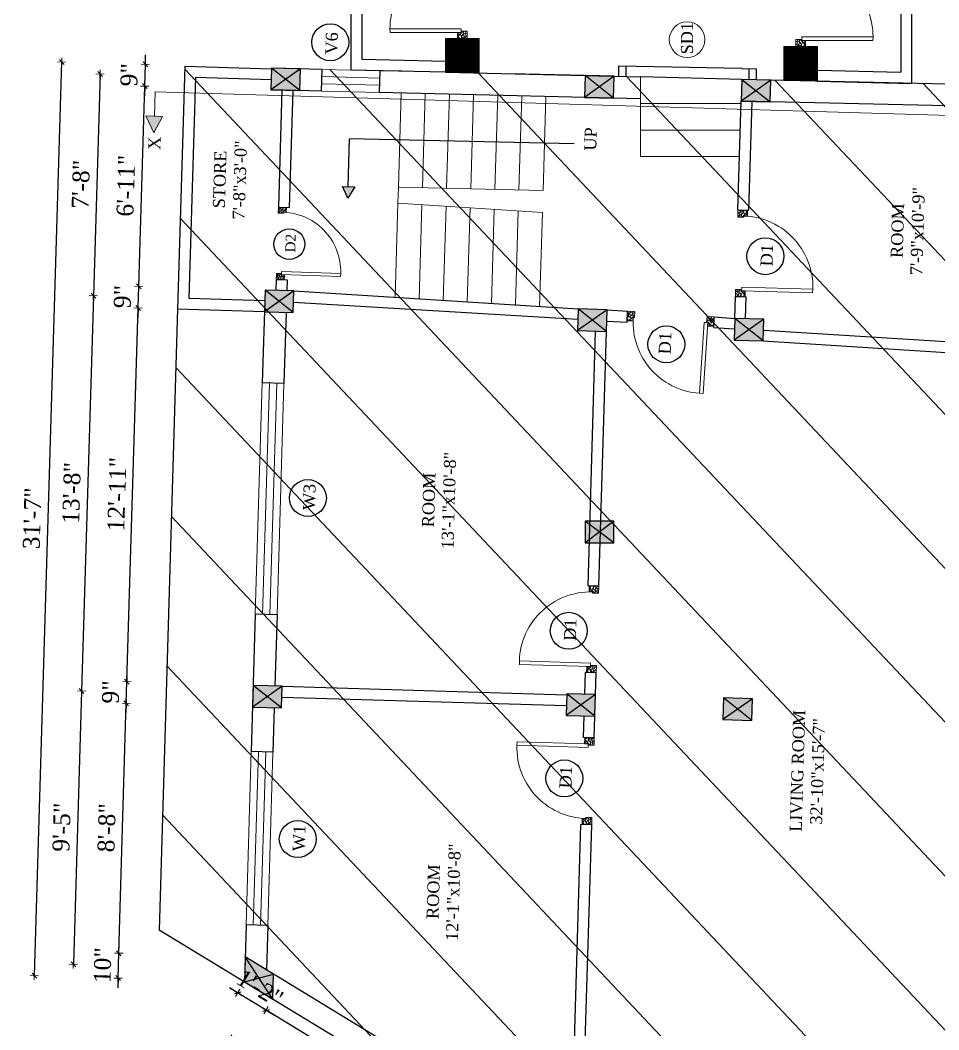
# Model space of a CAD drawing. Header units: inches. Extents: x 4069 to 291496, y -47643 to 12535.
# Drawn here: x 144230 to 144610.8, y -18873.6 to -18455 of the extents above; entities that cross this region are included whole.
import ezdxf

# ---------------------------------------------------------------- set-up
doc = ezdxf.new("R2010")
doc.units = ezdxf.units.IN
doc.header["$LTSCALE"] = 5
doc.header["$MEASUREMENT"] = 0
for name, color, linetype, lineweight in [('A-WALL', 7, 'Continuous', 9), ('Dimension', 7, 'Continuous', 18), ('DOOR', 62, 'Continuous', 0), ('Dw', 2, 'Continuous', 18), ('tefriş', 30, 'Continuous', 9)]:
    doc.layers.add(name, color=color, linetype=linetype, lineweight=lineweight)
doc.layers.add('dim line', color=7, linetype='Continuous', lineweight=15, true_color=0xfab2b2)
doc.layers.add('TEXT', color=6, linetype='Continuous')
doc.layers.add('WALL', color=7, linetype='Continuous')
doc.styles.add('ordinary', font='times.ttf')
doc.dimstyles.new('Copy of 96', dxfattribs={"dimtxt": 7, "dimasz": 4, "dimexe": 0.5, "dimexo": 0.5, "dimgap": 3, "dimtad": 1, "dimdec": 1, "dimzin": 11, "dimdsep": 46, "dimlunit": 4, "dimtxsty": 'ordinary', "dimblk": 'OBLIQUE', "dimcen": 0.09, "dimse1": 1, "dimse2": 1, "dimclrt": 6, "dimazin": 0, "dimtfac": 1, "dimtdec": 1, "dimtix": 1, "dimtmove": 2, "dimatfit": 3, "dimldrblk": 'leader', "dimfxl": 0.5, "dimfxlon": 1, "dimtolj": 1, "dimtzin": 0, "dimarcsym": 0})

# ---------------------------------------------------------------- blocks, each defined once
blk = doc.blocks.new('C1a')
at = {"color": 1, "ltscale": 5}
for p, q in [((18657.75, 4625.76), (18648.75, 4625.76)), ((18648.75, 4625.76), (18648.82, 4613.76)), ((18657.82, 4613.76), (18657.75, 4625.76)), ((18648.82, 4613.76), (18657.82, 4613.76))]:
    blk.add_line(p, q, dxfattribs=at)
blk = doc.blocks.new('c2a')
at = {"color": 1, "ltscale": 5}
for p, q in [((18091.63, 4625.76), (18084.82, 4613.76)), ((18101.98, 4625.76), (18091.63, 4625.76)), ((18095.17, 4613.76), (18101.98, 4625.76)), ((18084.82, 4613.76), (18095.17, 4613.76))]:
    blk.add_line(p, q, dxfattribs=at)
blk = doc.blocks.new('A$C27B36B59')
at = {"layer": 'DOOR'}
for p, q in [((0, 4), (0, 0)), ((2.5, 4), (0, 4)), ((0, 0), (3, 0)), ((2.5, 2.5), (2.5, 4)), ((3, 2.5), (2.5, 2.5)), ((3, 0), (3, 2.5))]:
    blk.add_line(p, q, dxfattribs=at)
for centre, radius, start, end in [((-1.4, -0.54), 4.75, 22.1411, 72.838), ((1.34, 2.09), 1.64, 45.138, 144.8948), ((2.21, 0.3), 2.49, 83.3149, 152.658), ((0.13, 0.37), 2.05, 349.4875, 93.6805), ((1.96, -0.47), 2.01, 58.7447, 166.495), ((-0.06, 0.32), 1.13, 343.542, 86.947), ((2.08, -0.4), 1.17, 38.2816, 160.1519)]:
    blk.add_arc(centre, radius, start, end, dxfattribs=at)
blk = doc.blocks.new('D2')
at = {"layer": 'DOOR'}
for p, q in [((74473.95, 24047.59), (74473.95, 24018.09)), ((74473.95, 24047.59), (74475.45, 24047.59)), ((74475.45, 24047.59), (74475.45, 24018.13))]:
    blk.add_line(p, q, dxfattribs=at)
blk.add_arc((74473.95, 24047.59), 29.5, 180, 272.9146, dxfattribs=at)
at = {"layer": 'DOOR', "xscale": -1, "rotation": 180}
blk.add_blockref('A$C27B36B59', (74441.95, 24050.09), dxfattribs=at)
at = {"layer": 'DOOR', "rotation": 180}
blk.add_blockref('A$C27B36B59', (74477.95, 24050.09), dxfattribs=at)
blk = doc.blocks.new('x-x')
at = {"ltscale": 5}
for points in [[(11364.03, -701.52), (11364.03, -694.51), (11357.15, -698.09)], [(11364.03, -1135.52), (11364.03, -1128.51), (11357.15, -1132.09)]]:
    blk.add_hatch(color=256, dxfattribs=at).paths.add_polyline_path(points)
for p, q in [((11364.03, -694.51), (11357.15, -698.09)), ((11364.03, -701.52), (11364.03, -694.51)), ((11357.15, -698.09), (11364.03, -701.52)), ((11374.13, -698.09), (11364.03, -698.09)), ((11374.13, -698.09), (11374.13, -1132.09)), ((11364.03, -1128.51), (11357.15, -1132.09)), ((11364.03, -1135.52), (11364.03, -1128.51)), ((11357.15, -1132.09), (11364.03, -1135.52)), ((11374.13, -1132.09), (11364.03, -1132.09))]:
    blk.add_line(p, q, dxfattribs=at)
at = {"layer": 'A-WALL', "color": 1, "ltscale": 5}
blk.add_line((11374.13, -1120.09), (11374.13, -1132.09), dxfattribs=at)
at = {"layer": 'TEXT', "style": 'ordinary'}
for p in [(11350.08, -700.97), (11350.08, -1134.1)]:
    blk.add_text('X', height=5, dxfattribs=at).set_placement(p)
blk = doc.blocks.new('oblique')
at = {"color": 0, "lineweight": -2}
blk.add_line((0.25, 0.25), (-0.25, -0.25), dxfattribs=at)
at = {"layer": 'dim line', "lineweight": 9}
for p, q in [((-0.4375, 0), (0.4375, 0)), ((0, 0.4375), (0, -0.4375))]:
    blk.add_line(p, q, dxfattribs=at)
blk = doc.blocks.new('*D4476')
at = {"layer": 'A-WALL', "color": 0, "lineweight": -2, "ltscale": 50, "transparency": 16777216}
blk.add_line((144511.74, -18974.81), (144331.92, -18865.48), dxfattribs=at)
at = {"layer": 'Defpoints', "color": 0, "ltscale": 50, "transparency": 16777216}
for p in [(144334.7, -18860.92), (144331.92, -18865.48), (144514.52, -18970.24)]:
    blk.add_point(p, dxfattribs=at)
at = {"layer": 'A-WALL', "color": 0, "lineweight": -2, "ltscale": 50, "transparency": 16777216, "xscale": 4, "yscale": 4, "zscale": 4}
for p, rotation in [((144331.92, -18865.48), 148.7014709249116), ((144511.74, -18974.81), 328.7014709249116)]:
    blk.add_blockref('oblique', p, dxfattribs=dict(at, rotation=rotation))
at = {"layer": 'A-WALL', "color": 6, "ltscale": 50, "transparency": 16777216, "insert": (144425.25, -18914.53), "char_height": 7, "attachment_point": 5, "rotation": 328.7015, "style": 'ordinary'}
blk.add_mtext('\\A1;17\'-6"', dxfattribs=at)
blk = doc.blocks.new('_OBLIQUE')
at = {"color": 0, "linetype": 'ByBlock'}
blk.add_line((-0.5, -0.5), (0.5, 0.5), dxfattribs=at)
blk = doc.blocks.new('leader')
at = {"layer": 'Dimension'}
for p, q in [((0, -4.33), (0, 4.33)), ((-4.42, 0), (4.42, 0))]:
    blk.add_line(p, q, dxfattribs=at)
blk = doc.blocks.new('*D4477')
at = {"layer": 'A-WALL', "color": 0, "lineweight": -2, "ltscale": 50, "transparency": 16777216}
for p, q in [((144320.13, -18858.31), (144316.72, -18856.24)), ((144331.92, -18865.48), (144320.13, -18858.31)), ((144331.92, -18865.48), (144335.34, -18867.56))]:
    blk.add_line(p, q, dxfattribs=at)
at = {"layer": 'Defpoints', "color": 0, "ltscale": 50, "transparency": 16777216}
for p in [(144322.91, -18853.75), (144320.13, -18858.31), (144334.7, -18860.92)]:
    blk.add_point(p, dxfattribs=at)
at = {"layer": 'A-WALL', "color": 0, "lineweight": -2, "ltscale": 50, "transparency": 16777216, "xscale": 4, "yscale": 4, "zscale": 4}
for p, rotation in [((144320.13, -18858.31), 328.7014709249116), ((144331.92, -18865.48), 148.7014709249116)]:
    blk.add_blockref('oblique', p, dxfattribs=dict(at, rotation=rotation))
at = {"layer": 'A-WALL', "color": 6, "ltscale": 50, "transparency": 16777216, "insert": (144329.41, -18856.34), "char_height": 7, "attachment_point": 5, "rotation": 328.7015, "style": 'ordinary'}
blk.add_mtext('\\A1;1\'-2"', dxfattribs=at)
blk = doc.blocks.new('*D4478')
at = {"layer": 'A-WALL', "color": 0, "lineweight": -2, "ltscale": 50, "transparency": 16777216}
blk.add_line((144316.78, -18877.12), (144508.39, -18993.61), dxfattribs=at)
at = {"layer": 'Defpoints', "color": 0, "ltscale": 50, "transparency": 16777216}
for p in [(144328.8, -18857.33), (144520.41, -18973.83), (144508.39, -18993.61)]:
    blk.add_point(p, dxfattribs=at)
at = {"layer": 'A-WALL', "color": 0, "lineweight": -2, "ltscale": 50, "transparency": 16777216, "xscale": 4, "yscale": 4, "zscale": 4}
for p, rotation in [((144316.78, -18877.12), 148.7014709223947), ((144508.39, -18993.61), 328.7014709223947)]:
    blk.add_blockref('oblique', p, dxfattribs=dict(at, rotation=rotation))
at = {"layer": 'A-WALL', "color": 6, "ltscale": 50, "transparency": 16777216, "insert": (144415.99, -18929.76), "char_height": 7, "attachment_point": 5, "rotation": 328.7015, "style": 'ordinary'}
blk.add_mtext('\\A1;18\'-8"', dxfattribs=at)
blk = doc.blocks.new('*D4480')
at = {"layer": 'A-WALL', "color": 0, "lineweight": -2, "ltscale": 50, "transparency": 16777216}
blk.add_line((144634.5, -19089.45), (144302.37, -18887.52), dxfattribs=at)
at = {"layer": 'Defpoints', "color": 0, "ltscale": 50, "transparency": 16777216}
for p in [(144322.91, -18853.75), (144302.37, -18887.52), (144655.03, -19055.67)]:
    blk.add_point(p, dxfattribs=at)
at = {"layer": 'A-WALL', "color": 0, "lineweight": -2, "ltscale": 50, "transparency": 16777216, "xscale": 4, "yscale": 4, "zscale": 4}
for p, rotation in [((144302.37, -18887.52), 148.7014709224015), ((144634.5, -19089.45), 328.7014709224015)]:
    blk.add_blockref('oblique', p, dxfattribs=dict(at, rotation=rotation))
at = {"layer": 'A-WALL', "color": 6, "ltscale": 50, "transparency": 16777216, "insert": (144471.84, -18982.88), "char_height": 7, "attachment_point": 5, "rotation": 328.7015, "style": 'ordinary'}
blk.add_mtext('\\A1;32\'-5"', dxfattribs=at)
blk = doc.blocks.new('*D4481')
at = {"layer": 'A-WALL', "color": 0, "lineweight": -2, "ltscale": 50, "transparency": 16777216}
for p, q in [((144270.87, -18841.84), (144270.99, -18837.84)), ((144270.56, -18852.19), (144270.87, -18841.84)), ((144270.56, -18852.19), (144270.44, -18856.18))]:
    blk.add_line(p, q, dxfattribs=at)
at = {"layer": 'Defpoints', "color": 0, "ltscale": 50, "transparency": 16777216}
for p in [(144270.87, -18841.84), (144323.22, -18843.4), (144322.91, -18853.75)]:
    blk.add_point(p, dxfattribs=at)
at = {"layer": 'A-WALL', "color": 0, "lineweight": -2, "ltscale": 50, "transparency": 16777216, "xscale": 4, "yscale": 4, "zscale": 4}
for p, rotation in [((144270.87, -18841.84), 268.2899854281703), ((144270.56, -18852.19), 88.28998542817033)]:
    blk.add_blockref('oblique', p, dxfattribs=dict(at, rotation=rotation))
at = {"layer": 'A-WALL', "color": 6, "ltscale": 50, "transparency": 16777216, "insert": (144264.16, -18846.82), "char_height": 7, "attachment_point": 5, "rotation": 88.29, "style": 'ordinary'}
blk.add_mtext('\\A1;10"', dxfattribs=at)
blk = doc.blocks.new('*D4482')
at = {"layer": 'A-WALL', "color": 0, "lineweight": -2, "ltscale": 50, "transparency": 16777216}
blk.add_line((144270.87, -18841.84), (144273.96, -18738.24), dxfattribs=at)
at = {"layer": 'Defpoints', "color": 0, "ltscale": 50, "transparency": 16777216}
for p in [(144273.96, -18738.24), (144326.31, -18739.8), (144323.22, -18843.4)]:
    blk.add_point(p, dxfattribs=at)
at = {"layer": 'A-WALL', "color": 0, "lineweight": -2, "ltscale": 50, "transparency": 16777216, "xscale": 4, "yscale": 4, "zscale": 4}
for p, rotation in [((144273.96, -18738.24), 88.28998542889812), ((144270.87, -18841.84), 268.2899854288981)]:
    blk.add_blockref('oblique', p, dxfattribs=dict(at, rotation=rotation))
at = {"layer": 'A-WALL', "color": 6, "ltscale": 50, "transparency": 16777216, "insert": (144265.86, -18789.84), "char_height": 7, "attachment_point": 5, "rotation": 88.29, "style": 'ordinary'}
blk.add_mtext('\\A1;8\'-8"', dxfattribs=at)
blk = doc.blocks.new('*D4483')
at = {"layer": 'A-WALL', "color": 0, "lineweight": -2, "ltscale": 50, "transparency": 16777216}
for p, q in [((144274.23, -18729.24), (144274.35, -18725.24)), ((144273.96, -18738.24), (144274.23, -18729.24)), ((144273.96, -18738.24), (144273.84, -18742.24))]:
    blk.add_line(p, q, dxfattribs=at)
at = {"layer": 'Defpoints', "color": 0, "ltscale": 50, "transparency": 16777216}
for p in [(144274.23, -18729.24), (144326.58, -18730.8), (144326.31, -18739.8)]:
    blk.add_point(p, dxfattribs=at)
at = {"layer": 'A-WALL', "color": 0, "lineweight": -2, "ltscale": 50, "transparency": 16777216, "xscale": 4, "yscale": 4, "zscale": 4}
for p, rotation in [((144274.23, -18729.24), 268.2899854288981), ((144273.96, -18738.24), 88.28998542889815)]:
    blk.add_blockref('oblique', p, dxfattribs=dict(at, rotation=rotation))
at = {"layer": 'A-WALL', "color": 6, "ltscale": 50, "transparency": 16777216, "insert": (144267.53, -18733.54), "char_height": 7, "attachment_point": 5, "rotation": 88.29, "style": 'ordinary'}
blk.add_mtext('\\A1;9"', dxfattribs=at)
blk = doc.blocks.new('*D4484')
at = {"layer": 'A-WALL', "color": 0, "lineweight": -2, "ltscale": 50, "transparency": 16777216}
blk.add_line((144274.23, -18729.24), (144278.86, -18574.31), dxfattribs=at)
at = {"layer": 'Defpoints', "color": 0, "ltscale": 50, "transparency": 16777216}
for p in [(144278.86, -18574.31), (144331.2, -18575.87), (144326.58, -18730.8)]:
    blk.add_point(p, dxfattribs=at)
at = {"layer": 'A-WALL', "color": 0, "lineweight": -2, "ltscale": 50, "transparency": 16777216, "xscale": 4, "yscale": 4, "zscale": 4}
for p, rotation in [((144278.86, -18574.31), 88.28998542889812), ((144274.23, -18729.24), 268.2899854288981)]:
    blk.add_blockref('oblique', p, dxfattribs=dict(at, rotation=rotation))
at = {"layer": 'A-WALL', "color": 6, "ltscale": 50, "transparency": 16777216, "insert": (144270.05, -18651.58), "char_height": 7, "attachment_point": 5, "rotation": 88.29, "style": 'ordinary'}
blk.add_mtext('\\A1;12\'-11"', dxfattribs=at)
blk = doc.blocks.new('*D4485')
at = {"layer": 'A-WALL', "color": 0, "lineweight": -2, "ltscale": 50, "transparency": 16777216}
for p, q in [((144279.12, -18565.31), (144279.24, -18561.32)), ((144278.86, -18574.31), (144279.12, -18565.31)), ((144278.86, -18574.31), (144278.74, -18578.31))]:
    blk.add_line(p, q, dxfattribs=at)
at = {"layer": 'Defpoints', "color": 0, "ltscale": 50, "transparency": 16777216}
for p in [(144279.12, -18565.31), (144331.47, -18566.88), (144331.2, -18575.87)]:
    blk.add_point(p, dxfattribs=at)
at = {"layer": 'A-WALL', "color": 0, "lineweight": -2, "ltscale": 50, "transparency": 16777216, "xscale": 4, "yscale": 4, "zscale": 4}
for p, rotation in [((144279.12, -18565.31), 268.2899854288981), ((144278.86, -18574.31), 88.28998542889815)]:
    blk.add_blockref('oblique', p, dxfattribs=dict(at, rotation=rotation))
at = {"layer": 'A-WALL', "color": 6, "ltscale": 50, "transparency": 16777216, "insert": (144272.42, -18569.62), "char_height": 7, "attachment_point": 5, "rotation": 88.29, "style": 'ordinary'}
blk.add_mtext('\\A1;9"', dxfattribs=at)
blk = doc.blocks.new('*D4486')
at = {"layer": 'A-WALL', "color": 0, "lineweight": -2, "ltscale": 50, "transparency": 16777216}
blk.add_line((144279.12, -18565.31), (144281.6, -18482.35), dxfattribs=at)
at = {"layer": 'Defpoints', "color": 0, "ltscale": 50, "transparency": 16777216}
for p in [(144281.6, -18482.35), (144333.95, -18483.91), (144331.47, -18566.88)]:
    blk.add_point(p, dxfattribs=at)
at = {"layer": 'A-WALL', "color": 0, "lineweight": -2, "ltscale": 50, "transparency": 16777216, "xscale": 4, "yscale": 4, "zscale": 4}
for p, rotation in [((144281.6, -18482.35), 88.28998542889812), ((144279.12, -18565.31), 268.2899854288981)]:
    blk.add_blockref('oblique', p, dxfattribs=dict(at, rotation=rotation))
at = {"layer": 'A-WALL', "color": 6, "ltscale": 50, "transparency": 16777216, "insert": (144273.8, -18523.64), "char_height": 7, "attachment_point": 5, "rotation": 88.29, "style": 'ordinary'}
blk.add_mtext('\\A1;6\'-11"', dxfattribs=at)
blk = doc.blocks.new('*D4487')
at = {"layer": 'A-WALL', "color": 0, "lineweight": -2, "ltscale": 50, "transparency": 16777216}
for p, q in [((144281.87, -18473.35), (144281.99, -18469.36)), ((144281.6, -18482.35), (144281.87, -18473.35)), ((144281.6, -18482.35), (144281.48, -18486.35))]:
    blk.add_line(p, q, dxfattribs=at)
at = {"layer": 'Defpoints', "color": 0, "ltscale": 50, "transparency": 16777216}
for p in [(144281.87, -18473.35), (144334.22, -18474.92), (144333.95, -18483.91)]:
    blk.add_point(p, dxfattribs=at)
at = {"layer": 'A-WALL', "color": 0, "lineweight": -2, "ltscale": 50, "transparency": 16777216, "xscale": 4, "yscale": 4, "zscale": 4}
for p, rotation in [((144281.87, -18473.35), 268.2899854288981), ((144281.6, -18482.35), 88.28998542889815)]:
    blk.add_blockref('oblique', p, dxfattribs=dict(at, rotation=rotation))
at = {"layer": 'A-WALL', "color": 6, "ltscale": 50, "transparency": 16777216, "insert": (144275.17, -18477.66), "char_height": 7, "attachment_point": 5, "rotation": 88.29, "style": 'ordinary'}
blk.add_mtext('\\A1;9"', dxfattribs=at)
blk = doc.blocks.new('*D4488')
at = {"layer": 'A-WALL', "color": 0, "lineweight": -2, "ltscale": 50, "transparency": 16777216}
blk.add_line((144263.07, -18477.3), (144260.32, -18569.25), dxfattribs=at)
at = {"layer": 'Defpoints', "color": 0, "ltscale": 50, "transparency": 16777216}
for p in [(144334.08, -18479.42), (144260.32, -18569.25), (144331.34, -18571.37)]:
    blk.add_point(p, dxfattribs=at)
at = {"layer": 'A-WALL', "color": 0, "lineweight": -2, "ltscale": 50, "transparency": 16777216, "xscale": 4, "yscale": 4, "zscale": 4}
for p, rotation in [((144263.07, -18477.3), 88.28998542811844), ((144260.32, -18569.25), 268.2899854281184)]:
    blk.add_blockref('oblique', p, dxfattribs=dict(at, rotation=rotation))
at = {"layer": 'A-WALL', "color": 6, "ltscale": 50, "transparency": 16777216, "insert": (144255.13, -18523.08), "char_height": 7, "attachment_point": 5, "rotation": 88.29, "style": 'ordinary'}
blk.add_mtext('\\A1;7\'-8"', dxfattribs=at)
blk = doc.blocks.new('*D4489')
at = {"layer": 'A-WALL', "color": 0, "lineweight": -2, "ltscale": 50, "transparency": 16777216}
blk.add_line((144260.32, -18569.25), (144255.43, -18733.18), dxfattribs=at)
at = {"layer": 'Defpoints', "color": 0, "ltscale": 50, "transparency": 16777216}
for p in [(144331.34, -18571.37), (144255.43, -18733.18), (144326.44, -18735.3)]:
    blk.add_point(p, dxfattribs=at)
at = {"layer": 'A-WALL', "color": 0, "lineweight": -2, "ltscale": 50, "transparency": 16777216, "xscale": 4, "yscale": 4, "zscale": 4}
for p, rotation in [((144260.32, -18569.25), 88.28998542889815), ((144255.43, -18733.18), 268.2899854288981)]:
    blk.add_blockref('oblique', p, dxfattribs=dict(at, rotation=rotation))
at = {"layer": 'A-WALL', "color": 6, "ltscale": 50, "transparency": 16777216, "insert": (144251.32, -18651.02), "char_height": 7, "attachment_point": 5, "rotation": 88.29, "style": 'ordinary'}
blk.add_mtext('\\A1;13\'-8"', dxfattribs=at)
blk = doc.blocks.new('*D4490')
at = {"layer": 'A-WALL', "color": 0, "lineweight": -2, "ltscale": 50, "transparency": 16777216}
blk.add_line((144255.43, -18733.18), (144252.05, -18846.46), dxfattribs=at)
at = {"layer": 'Defpoints', "color": 0, "ltscale": 50, "transparency": 16777216}
for p in [(144326.44, -18735.3), (144252.05, -18846.46), (144323.06, -18848.58)]:
    blk.add_point(p, dxfattribs=at)
at = {"layer": 'A-WALL', "color": 0, "lineweight": -2, "ltscale": 50, "transparency": 16777216, "xscale": 4, "yscale": 4, "zscale": 4}
for p, rotation in [((144255.43, -18733.18), 88.28998542889815), ((144252.05, -18846.46), 268.2899854288981)]:
    blk.add_blockref('oblique', p, dxfattribs=dict(at, rotation=rotation))
at = {"layer": 'A-WALL', "color": 6, "ltscale": 50, "transparency": 16777216, "insert": (144247.17, -18789.62), "char_height": 7, "attachment_point": 5, "rotation": 88.29, "style": 'ordinary'}
blk.add_mtext('\\A1;9\'-5"', dxfattribs=at)
blk = doc.blocks.new('*D4491')
at = {"layer": 'A-WALL', "color": 0, "lineweight": -2, "ltscale": 50, "transparency": 16777216}
blk.add_line((144235.88, -18851.15), (144247.19, -18472.32), dxfattribs=at)
at = {"layer": 'Defpoints', "color": 0, "ltscale": 50, "transparency": 16777216}
for p in [(144247.19, -18472.32), (144334.22, -18474.92), (144322.91, -18853.75)]:
    blk.add_point(p, dxfattribs=at)
at = {"layer": 'A-WALL', "color": 0, "lineweight": -2, "ltscale": 50, "transparency": 16777216, "xscale": 4, "yscale": 4, "zscale": 4}
for p, rotation in [((144247.19, -18472.32), 88.28998542889815), ((144235.88, -18851.15), 268.2899854288981)]:
    blk.add_blockref('oblique', p, dxfattribs=dict(at, rotation=rotation))
at = {"layer": 'A-WALL', "color": 6, "ltscale": 50, "transparency": 16777216, "insert": (144234.97, -18661.54), "char_height": 7, "attachment_point": 5, "rotation": 88.29, "style": 'ordinary'}
blk.add_mtext('\\A1;31\'-7"', dxfattribs=at)

msp = doc.modelspace()

# ---------------------------------------------------------------- hatches: boundary and pattern name
at = {"layer": 'A-WALL', "ltscale": 5}
h = msp.add_hatch(dxfattribs=at)
h.set_pattern_fill('ANSI31', color=256, angle=450)
h.set_pattern_definition([(135, (146058.97668, -42898.70296), (-0.08838834765, -0.08838834765), [])])
h.paths.add_polyline_path([(144420.25554, -18476.62495), (144420.25554, -18462.62495), (144406.25554, -18462.62495), (144406.25554, -18476.62495)])
h = msp.add_hatch(dxfattribs=at)
h.set_pattern_fill('ANSI31', color=256, angle=450)
h.set_pattern_definition([(135, (146050.25901, -43011.64868), (-0.08838834765, -0.08838834765), [])])
h.paths.add_polyline_path([(144546.53787, -18479.94955), (144560.53787, -18479.94955), (144560.53787, -18465.94955), (144546.53787, -18465.94955)])
at = {"layer": 'WALL', "linetype": 'ByBlock', "ltscale": 5, "true_color": 0xf8991e}
h = msp.add_hatch(dxfattribs=at)
h.set_pattern_fill('ANSI31', color=30, scale=350, angle=448.2899854)
h.set_pattern_definition([(133.29, (141829.15, -27083.906), (-31.8453, -29.99899), [])])
h.paths.add_polyline_path([(144690.40478, -19077.17728), (144287.53446, -18832.24245), (144298.23089, -18473.95409), (144708.12024, -18483.77894)])
h = msp.add_hatch(color=30, dxfattribs=at)
h.dxf.hatch_style = 1
h.paths.add_polyline_path([(144346.21502, -18475.20203), (144340.0823, -18479.55795), (144345.94644, -18484.19819)])
h.paths.add_polyline_path([(144346.21502, -18475.20203), (144334.21816, -18474.91771), (144340.0823, -18479.55795)])
h.paths.add_polyline_path([(144334.21816, -18474.91771), (144333.94958, -18483.91387), (144340.0823, -18479.55795)])
h.paths.add_polyline_path([(144340.0823, -18479.55795), (144333.94958, -18483.91387), (144345.94644, -18484.19819)])
h = msp.add_hatch(color=30, dxfattribs=at)
h.dxf.hatch_style = 1
h.paths.add_polyline_path([(144476.18098, -18478.28213), (144470.04827, -18482.63806), (144475.91241, -18487.2783)])
h.paths.add_polyline_path([(144476.18098, -18478.28213), (144464.18412, -18477.99782), (144470.04827, -18482.63806)])
h.paths.add_polyline_path([(144464.18412, -18477.99782), (144463.91555, -18486.99398), (144470.04827, -18482.63806)])
h.paths.add_polyline_path([(144470.04827, -18482.63806), (144463.91555, -18486.99398), (144475.91241, -18487.2783)])
h = msp.add_hatch(color=30, dxfattribs=at)
h.dxf.hatch_style = 1
h.paths.add_polyline_path([(144541.16396, -18479.82219), (144535.03125, -18484.17811), (144540.89539, -18488.81835)])
h.paths.add_polyline_path([(144541.16396, -18479.82219), (144529.16711, -18479.53787), (144535.03125, -18484.17811)])
h.paths.add_polyline_path([(144529.16711, -18479.53787), (144528.89853, -18488.53403), (144535.03125, -18484.17811)])
h.paths.add_polyline_path([(144535.03125, -18484.17811), (144528.89853, -18488.53403), (144540.89539, -18488.81835)])
at = {"layer": 'WALL', "linetype": 'ByBlock', "ltscale": 5}
msp.add_hatch(color=2, dxfattribs=at).paths.add_polyline_path([(144365.78783, -18528.85112), (144363.53137, -18523.92044), (144368.77728, -18524.07705)])
at = {"layer": 'WALL', "linetype": 'ByBlock', "ltscale": 5, "true_color": 0xf8991e}
h = msp.add_hatch(color=30, dxfattribs=at)
h.dxf.hatch_style = 1
h.paths.add_polyline_path([(144337.33583, -18571.55386), (144343.19888, -18576.23091), (144343.46744, -18567.23491)])
h.paths.add_polyline_path([(144343.46744, -18567.23491), (144331.47279, -18566.87682), (144337.33583, -18571.55386)])
h.paths.add_polyline_path([(144337.33583, -18571.55386), (144331.47279, -18566.87682), (144331.20422, -18575.87281)])
h.paths.add_polyline_path([(144331.20422, -18575.87281), (144343.19888, -18576.23091), (144337.33583, -18571.55386)])
h = msp.add_hatch(color=30, dxfattribs=at)
h.dxf.hatch_style = 1
h.paths.add_polyline_path([(144467.15988, -18579.3877), (144473.02292, -18584.06474), (144473.29149, -18575.06875)])
h.paths.add_polyline_path([(144473.29149, -18575.06875), (144461.29683, -18574.71066), (144467.15988, -18579.3877)])
h.paths.add_polyline_path([(144467.15988, -18579.3877), (144461.29683, -18574.71066), (144461.02827, -18583.70665)])
h.paths.add_polyline_path([(144461.02827, -18583.70665), (144473.02292, -18584.06474), (144467.15988, -18579.3877)])
h = msp.add_hatch(color=30, dxfattribs=at)
h.dxf.hatch_style = 1
h.paths.add_polyline_path([(144532.0719, -18583.30462), (144537.93495, -18587.98166), (144538.20351, -18578.98566)])
h.paths.add_polyline_path([(144538.20351, -18578.98566), (144526.20886, -18578.62757), (144532.0719, -18583.30462)])
h.paths.add_polyline_path([(144532.0719, -18583.30462), (144526.20886, -18578.62757), (144525.94029, -18587.62357)])
h.paths.add_polyline_path([(144525.94029, -18587.62357), (144537.93495, -18587.98166), (144532.0719, -18583.30462)])
h = msp.add_hatch(color=30, dxfattribs=at)
h.dxf.hatch_style = 1
h.paths.add_polyline_path([(144476.12967, -18662.69066), (144470.12967, -18667.22765), (144476.12967, -18671.69083)])
h.paths.add_polyline_path([(144476.12967, -18662.69066), (144464.12967, -18662.76446), (144470.12967, -18667.22765)])
h.paths.add_polyline_path([(144464.12967, -18662.76446), (144464.12967, -18671.76463), (144470.12967, -18667.22765)])
h.paths.add_polyline_path([(144470.12967, -18667.22765), (144464.12967, -18671.76463), (144476.12967, -18671.69083)])
h = msp.add_hatch(color=30, dxfattribs=at)
h.dxf.hatch_style = 1
h.paths.add_polyline_path([(144332.44191, -18735.48083), (144338.30496, -18740.15787), (144338.57353, -18731.16188)])
h.paths.add_polyline_path([(144338.57353, -18731.16188), (144326.57887, -18730.80379), (144332.44191, -18735.48083)])
h.paths.add_polyline_path([(144332.44191, -18735.48083), (144326.57887, -18730.80379), (144326.3103, -18739.79978)])
h.paths.add_polyline_path([(144326.3103, -18739.79978), (144338.30496, -18740.15787), (144332.44191, -18735.48083)])
h = msp.add_hatch(color=30, dxfattribs=at)
h.dxf.hatch_style = 1
h.paths.add_polyline_path([(144462.39686, -18738.93011), (144468.2599, -18743.60715), (144468.52847, -18734.61116)])
h.paths.add_polyline_path([(144468.52847, -18734.61116), (144456.53382, -18734.25307), (144462.39686, -18738.93011)])
h.paths.add_polyline_path([(144462.39686, -18738.93011), (144456.53382, -18734.25307), (144456.26525, -18743.24906)])
h.paths.add_polyline_path([(144456.26525, -18743.24906), (144468.2599, -18743.60715), (144462.39686, -18738.93011)])
h = msp.add_hatch(color=30, dxfattribs=at)
h.dxf.hatch_style = 1
h.paths.add_polyline_path([(144527.37433, -18740.65475), (144533.23737, -18745.3318), (144533.50594, -18736.3358)])
h.paths.add_polyline_path([(144533.50594, -18736.3358), (144521.51129, -18735.97771), (144527.37433, -18740.65475)])
h.paths.add_polyline_path([(144527.37433, -18740.65475), (144521.51129, -18735.97771), (144521.24272, -18744.97371)])
h.paths.add_polyline_path([(144521.24272, -18744.97371), (144533.23737, -18745.3318), (144527.37433, -18740.65475)])
h = msp.add_hatch(color=30, dxfattribs=at)
h.dxf.hatch_style = 1
h.paths.add_polyline_path([(144328.95852, -18852.16081), (144335.00861, -18850.5727), (144323.21728, -18843.40387)])
h.paths.add_polyline_path([(144328.95852, -18852.16081), (144323.21728, -18843.40387), (144322.90844, -18853.74892)])
h.paths.add_polyline_path([(144322.90844, -18853.74892), (144334.69976, -18860.91775), (144328.95852, -18852.16081)])
h.paths.add_polyline_path([(144328.95852, -18852.16081), (144334.69976, -18860.91775), (144335.00861, -18850.5727)])

# ---------------------------------------------------------------- linework, layer by layer
at = {"color": 1, "ltscale": 5}
for p, q in [((144346.21502, -18475.20203), (144333.94958, -18483.91387)), ((144345.94644, -18484.19819), (144334.21816, -18474.91771)), ((144476.18098, -18478.28213), (144463.91555, -18486.99398)), ((144475.91241, -18487.2783), (144464.18412, -18477.99782)), ((144541.16396, -18479.82219), (144528.89853, -18488.53403)), ((144529.16711, -18479.53787), (144540.89539, -18488.81835)), ((144343.46744, -18567.23491), (144331.20422, -18575.87281)), ((144343.19888, -18576.23091), (144331.47279, -18566.87682)), ((144395.40219, -18570.19418), (144395.38097, -18570.52859)), ((144473.29149, -18575.06875), (144461.02827, -18583.70665)), ((144473.02292, -18584.06474), (144461.29683, -18574.71066)), ((144538.20351, -18578.98566), (144525.94029, -18587.62357)), ((144537.93495, -18587.98166), (144526.20886, -18578.62757)), ((144476.12967, -18662.69066), (144464.12967, -18671.76463)), ((144476.12967, -18671.69083), (144464.12967, -18662.76446)), ((144338.57353, -18731.16188), (144326.3103, -18739.79978)), ((144338.30496, -18740.15787), (144326.57887, -18730.80379)), ((144468.52847, -18734.61116), (144456.26525, -18743.24906)), ((144468.2599, -18743.60715), (144456.53382, -18734.25307)), ((144533.50594, -18736.3358), (144521.24272, -18744.97371)), ((144533.23737, -18745.3318), (144521.51129, -18735.97771)), ((144334.69976, -18860.91775), (144323.21728, -18843.40387)), ((144322.90844, -18853.74892), (144335.00861, -18850.5727))]:
    msp.add_line(p, q, dxfattribs=at)
at = {"layer": 'A-WALL', "lineweight": 30}
for p, q in [((144595.03787, -18140.81361), (144595.03787, -18476.5977)), ((144599.53787, -18138.36368), (144599.53787, -18481.20561)), ((144371.75554, -18471.30606), (144371.75554, -18390.23868)), ((144367.25554, -18475.70067), (144367.25554, -18394.73868)), ((144406.25554, -18462.62495), (144406.25554, -18476.62495)), ((144406.25554, -18472.12368), (144371.75554, -18471.30606)), ((144298.22758, -18474.06476), (144295.22025, -18574.79854)), ((144298.22758, -18474.06476), (144334.21155, -18475.13903)), ((144355.21266, -18475.41526), (144334.21816, -18474.91771)), ((144354.94409, -18484.41143), (144355.21266, -18475.41526)), ((144406.25554, -18476.62495), (144367.25554, -18475.70067)), ((144378.9378, -18484.98006), (144379.20638, -18475.9839)), ((144388.25554, -18476.19836), (144379.20638, -18475.9839)), ((144406.25554, -18476.62495), (144487.16711, -18478.5425)), ((144560.53787, -18475.78007), (144595.03787, -18476.5977)), ((144302.59129, -18478.69704), (144299.85253, -18570.43483)), ((144302.59129, -18478.69704), (144334.07727, -18479.63703)), ((144476.18098, -18478.28213), (144433.19111, -18477.2633)), ((144708.12024, -18483.77894), (144529.16711, -18479.53787)), ((144560.53787, -18480.28134), (144599.53787, -18481.20561)), ((144354.94409, -18484.41143), (144333.94958, -18483.91387)), ((144338.44923, -18483.99282), (144337.0003, -18532.52647)), ((144342.94723, -18484.12711), (144341.49829, -18532.66075)), ((144487.16711, -18487.54503), (144378.9378, -18484.98006)), ((144527.5517, -18533.64761), (144528.89853, -18488.53403)), ((144671.8611, -18491.92215), (144528.89853, -18488.53403)), ((144532.0497, -18533.7819), (144533.39653, -18488.66832)), ((144337.0003, -18532.52647), (144341.49829, -18532.66075)), ((144527.5517, -18533.64761), (144532.0497, -18533.7819)), ((144336.10507, -18562.51311), (144335.97078, -18567.01111)), ((144336.10507, -18562.51311), (144340.60306, -18562.64739)), ((144340.60306, -18562.64739), (144340.46878, -18567.14539)), ((144331.47279, -18566.87682), (144330.32391, -18605.35968)), ((144343.46744, -18567.23491), (144461.29683, -18574.71066)), ((144331.3385, -18571.37482), (144299.85253, -18570.43483)), ((144343.32771, -18571.91543), (144461.168, -18579.02614)), ((144526.20886, -18578.62757), (144526.47743, -18569.63158)), ((144526.47743, -18569.63158), (144530.97542, -18569.76587)), ((144530.70685, -18578.76186), (144530.97542, -18569.76587)), ((144295.22025, -18574.79854), (144287.53446, -18832.24245)), ((144331.20422, -18575.87281), (144295.22025, -18574.79854)), ((144340.20021, -18576.14138), (144339.3199, -18605.62824)), ((144473.29149, -18575.06875), (144481.77824, -18575.6395)), ((144481.64025, -18580.26147), (144481.77824, -18575.6395)), ((144473.15176, -18579.74926), (144481.64025, -18580.26147)), ((144517.59153, -18582.43084), (144517.72211, -18578.05682)), ((144517.72211, -18578.05682), (144526.20886, -18578.62757)), ((144465.37332, -18689.49692), (144468.52493, -18583.93046)), ((144469.87131, -18689.6312), (144473.02292, -18584.06474)), ((144517.59153, -18582.43084), (144526.08002, -18582.94305)), ((144538.21976, -18583.49068), (144657.0478, -18591.02668)), ((144537.93495, -18587.98166), (144656.76298, -18595.51766)), ((144339.3199, -18605.62824), (144330.32391, -18605.35968)), ((144469.87131, -18689.6312), (144465.37332, -18689.49692)), ((144327.45918, -18701.31692), (144325.76182, -18758.17188)), ((144336.45517, -18701.58549), (144327.45918, -18701.31692)), ((144336.45517, -18701.58549), (144335.57486, -18731.07235)), ((144464.03048, -18734.47688), (144464.29904, -18725.48089)), ((144468.79704, -18725.61517), (144464.29904, -18725.48089)), ((144468.52847, -18734.61116), (144468.79704, -18725.61517)), ((144338.57353, -18731.16188), (144456.52098, -18734.68311)), ((144338.43924, -18735.65987), (144456.38669, -18739.18111)), ((144335.30629, -18740.06835), (144334.75781, -18758.44045)), ((144463.49334, -18752.46886), (144463.76191, -18743.47287)), ((144467.99133, -18752.60315), (144468.2599, -18743.60715)), ((144467.99133, -18752.60315), (144463.49334, -18752.46886)), ((144334.75781, -18758.44045), (144325.76182, -18758.17188)), ((144459.57369, -18883.76171), (144462.41906, -18788.45283)), ((144466.91706, -18788.58711), (144462.41906, -18788.45283)), ((144464.07168, -18883.89599), (144466.91706, -18788.58711)), ((144690.40478, -19077.17728), (144287.53446, -18832.24245)), ((144323.61327, -18830.13982), (144322.90844, -18853.74892)), ((144332.60926, -18830.40839), (144323.61327, -18830.13982)), ((144332.60926, -18830.40839), (144332.06078, -18848.78049)), ((144450.95665, -18921.06614), (144323.21728, -18843.40387))]:
    msp.add_line(p, q, dxfattribs=at)
at = {"layer": 'A-WALL', "ltscale": 5}
for p, q in [((144487.16711, -18487.54503), (144487.16711, -18478.5425)), ((144487.16711, -18478.5425), (144487.16711, -18511.5425)), ((144487.16711, -18489.5425), (144528.86843, -18489.5425)), ((144487.16711, -18500.5425), (144528.54003, -18500.5425)), ((144487.16711, -18511.5425), (144528.21163, -18511.5425))]:
    msp.add_line(p, q, dxfattribs=at)
for points in [[(144420.25554, -18476.62495), (144420.25554, -18462.62495), (144406.25554, -18462.62495), (144406.25554, -18476.62495)], [(144546.53787, -18479.94955), (144546.53787, -18465.94955), (144560.53787, -18465.94955), (144560.53787, -18479.94955)]]:
    msp.add_lwpolyline(points, close=True, dxfattribs=at)
msp.add_circle((144506.45842, -18463.07085), 7.38406, dxfattribs=at)
at = {"layer": 'Dw', "color": 3}
for p, q in [((144379.17871, -18475.98324), (144355.18499, -18475.41461)), ((144379.10763, -18478.9824), (144355.11391, -18478.41377)), ((144378.96547, -18484.98072), (144354.97176, -18484.41208)), ((144379.03655, -18481.98156), (144355.04283, -18481.41292)), ((144327.45918, -18701.31692), (144330.32391, -18605.35968)), ((144330.45784, -18701.40645), (144333.32257, -18605.4492)), ((144333.45651, -18701.49597), (144336.32124, -18605.53872)), ((144336.45517, -18701.58549), (144339.3199, -18605.62824)), ((144323.61327, -18830.13982), (144325.76182, -18758.17188)), ((144326.61193, -18830.22934), (144328.76048, -18758.26141)), ((144329.6106, -18830.31886), (144331.75915, -18758.35093)), ((144332.60926, -18830.40839), (144334.75781, -18758.44045))]:
    msp.add_line(p, q, dxfattribs=at)
at = {"layer": 'tefriş', "ltscale": 5}
for p, q in [((144387.93537, -18485.1933), (144386.77157, -18524.17593)), ((144397.9354, -18485.43029), (144396.7716, -18524.41292)), ((144407.9324, -18485.66721), (144406.76861, -18524.64985)), ((144417.92752, -18485.90409), (144416.76372, -18524.88672)), ((144427.92641, -18486.14106), (144426.76261, -18525.12369)), ((144437.92342, -18486.37798), (144436.75962, -18525.36061)), ((144447.92042, -18486.6149), (144446.75662, -18525.59754)), ((144386.57044, -18530.91313), (144386.77157, -18524.17593)), ((144446.75662, -18525.59754), (144386.77157, -18524.17593)), ((144386.57044, -18530.91313), (144385.40664, -18569.89577)), ((144446.48369, -18534.71436), (144386.57044, -18530.91313)), ((144396.54477, -18531.54596), (144395.38097, -18570.52859)), ((144406.5191, -18532.17879), (144405.3553, -18571.16142)), ((144416.49343, -18532.81161), (144415.32963, -18571.79424)), ((144426.51261, -18533.44728), (144425.34881, -18572.42992)), ((144436.44209, -18534.07727), (144435.27829, -18573.0599)), ((144446.48369, -18534.71436), (144445.31989, -18573.69699))]:
    msp.add_line(p, q, dxfattribs=at)
at = {"layer": 'TEXT'}
for centre, radius in [((144358.53784, -18464.17051), 7.64038), ((144341.55565, -18547.86461), 6.36673), ((144538.90247, -18552.87944), 7.64038), ((144497.84873, -18589.38844), 7.64038), ((144349.25612, -18653.11282), 7.64038), ((144457.39348, -18708.15164), 7.64038), ((144455.56629, -18769.35529), 7.64038), ((144345.03471, -18794.51346), 7.64038)]:
    msp.add_circle(centre, radius, dxfattribs=at)
at = {"layer": 'WALL', "color": 2, "linetype": 'ByBlock'}
for p, q in [((144529.27372, -18475.03913), (144478.16711, -18474.04168)), ((144478.16711, -18478.3292), (144478.16711, -18474.04168)), ((144481.16711, -18478.4003), (144481.16711, -18474.10023)), ((144529.16711, -18475.03661), (144535.16711, -18475.1788)), ((144532.16711, -18479.60897), (144532.16711, -18475.10771)), ((144535.16711, -18479.68007), (144535.16711, -18475.16581)), ((144529.16711, -18479.53787), (144487.16711, -18478.5425))]:
    msp.add_line(p, q, dxfattribs=at)
at = {"layer": 'WALL', "color": 2, "linetype": 'ByBlock', "ltscale": 5}
for p, q in [((144365.93289, -18523.99214), (144366.52404, -18504.19097)), ((144459.68587, -18506.27947), (144366.52404, -18504.19097)), ((144365.78783, -18528.85112), (144363.53137, -18523.92044)), ((144363.53137, -18523.92044), (144368.77728, -18524.07705)), ((144368.77728, -18524.07705), (144365.78783, -18528.85112))]:
    msp.add_line(p, q, dxfattribs=at)
for points in [[(144333.94958, -18483.91387), (144345.94644, -18484.19819), (144346.21502, -18475.20203), (144334.21816, -18474.91771)], [(144463.91555, -18486.99398), (144475.91241, -18487.2783), (144476.18098, -18478.28213), (144464.18412, -18477.99782)], [(144528.89853, -18488.53403), (144540.89539, -18488.81835), (144541.16396, -18479.82219), (144529.16711, -18479.53787)], [(144343.19888, -18576.23091), (144343.46744, -18567.23491), (144331.47279, -18566.87682), (144331.20422, -18575.87281)], [(144473.02292, -18584.06474), (144473.29149, -18575.06875), (144461.29683, -18574.71066), (144461.02827, -18583.70665)], [(144537.93495, -18587.98166), (144538.20351, -18578.98566), (144526.20886, -18578.62757), (144525.94029, -18587.62357)], [(144464.12967, -18671.76463), (144476.12967, -18671.69083), (144476.12967, -18662.69066), (144464.12967, -18662.76446)], [(144338.30496, -18740.15787), (144338.57353, -18731.16188), (144326.57887, -18730.80379), (144326.3103, -18739.79978)], [(144468.2599, -18743.60715), (144468.52847, -18734.61116), (144456.53382, -18734.25307), (144456.26525, -18743.24906)], [(144533.23737, -18745.3318), (144533.50594, -18736.3358), (144521.51129, -18735.97771), (144521.24272, -18744.97371)], [(144334.69976, -18860.91775), (144335.00861, -18850.5727), (144323.21728, -18843.40387), (144322.90844, -18853.74892)]]:
    msp.add_lwpolyline(points, close=True, dxfattribs=at)

# ---------------------------------------------------------------- block references
at = {"layer": 'A-WALL', "color": 1, "rotation": 88.28998542812889}
msp.add_blockref('x-x', (143248.71013, -29832.92103), dxfattribs=at)
at = {"layer": 'WALL', "color": 2, "linetype": 'ByBlock'}
for p, rotation in [((120365.16762, 56015.32628), 270), ((68593.84084, -37576.3777), 356.152491629823), ((122651.91271, 56436.84558), 268.2899854281289)]:
    msp.add_blockref('D2', p, dxfattribs=dict(at, rotation=rotation))
at = {"layer": 'WALL', "color": 2, "linetype": 'ByBlock', "xscale": -1}
for p, rotation in [((168601.62579, 56012.00168), 89.99999999981678), ((170788.34798, 55157.47403), 88.28998542812892), ((118206.12078, -92479.70876), 268.2899854281289)]:
    msp.add_blockref('D2', p, dxfattribs=dict(at, rotation=rotation))
at = {"layer": 'WALL', "color": 2, "linetype": 'ByBlock', "ltscale": 5}
for name, p, rotation in [('C1a', (148401.15237, -37262.39114), 88.28998542812889), ('C1a', (148531.11834, -37265.47124), 88.28998542815778), ('C1a', (148596.10132, -37267.0113), 88.28998542812889), ('C1a', (149089.88884, -37320.50987), 89.99999999999999), ('c2a', (148406.73599, -37075.36204), 88.28998542812889)]:
    msp.add_blockref(name, p, dxfattribs=dict(at, rotation=rotation))
at = {"layer": 'WALL', "color": 2, "linetype": 'ByBlock', "xscale": -0.8332999999984168, "yscale": 0.8333000000000083, "zscale": 0.8333, "rotation": 88.28998542812892}
msp.add_blockref('D2', (166220.1218, 42874.284), dxfattribs=at)

# ---------------------------------------------------------------- texts
at = {"layer": 'TEXT', "style": 'ordinary'}
for s, height, rotation, p in [('V6', 5, 88.2903735, (144361.4504, -18469.2927)), ('SD1', 5, 90, (144508.90255, -18469.18837)), ('UP', 5, 88.2895973, (144468.75886, -18509.1597)), ('D2', 4.1665, 88.2895973, (144344.00589, -18551.35415)), ('D1', 5, 88.2903735, (144541.84139, -18557.11904)), ('D1', 5, 88.2895973, (144499.6491, -18593.59408)), ('W3', 5, 88.2903735, (144352.16868, -18658.23501)), ('D1', 5, 88.2903735, (144460.33239, -18712.39125)), ('D1', 5, 88.2895973, (144458.5067, -18773.5429)), ('W1', 5, 88.2903735, (144347.94727, -18799.63565))]:
    msp.add_text(s, height=height, rotation=rotation, dxfattribs=at).set_placement(p)
at = {"layer": 'TEXT', "char_height": 5, "attachment_point": 8, "rotation": 88.2895973, "style": 'ordinary'}
for s, insert in [('STORE\\P7\'-8"x3\'-0"', (144323.57792, -18521.36044)), ('ROOM\\P7\'-9"x10\'-9"', (144604.5337, -18542.57605)), ('ROOM\\P13\'-1"x10\'-8"', (144410.24803, -18654.25551)), ('LIVING ROOM\\P32\'-10"x15\'-7"', (144563.10899, -18766.5488)), ('ROOM\\P12\'-1"x10\'-8"', (144412.12662, -18816.65434))]:
    msp.add_mtext_dynamic_manual_height_columns(s, width=101.5687276, gutter_width=1720.71691, heights=[0], dxfattribs=dict(at, insert=insert))

# ---------------------------------------------------------------- dimensions: what is measured, and where the dimension line sits
at = {"layer": 'A-WALL', "ltscale": 50}
for base, p1, p2, angle, picture, middle in [((144247.19111, -18472.31958), (144322.90844, -18853.74892), (144334.21816, -18474.91771), 88.2899854, '*D4491', (144234.96851, -18661.53911)), ((144281.86904, -18473.35486), (144333.94958, -18483.91387), (144334.21816, -18474.91771), 268.2899854, '*D4487', (144275.16702, -18477.65687)), ((144281.60047, -18482.35103), (144331.47279, -18566.87682), (144333.94958, -18483.91387), 268.2899854, '*D4486', (144273.80443, -18523.63673)), ((144279.12367, -18565.31398), (144331.20422, -18575.87281), (144331.47279, -18566.87682), 268.2899854, '*D4485', (144272.42166, -18569.6159)), ((144255.42746, -18733.18162), (144331.3385, -18571.37482), (144326.44459, -18735.30178), 88.2899854, '*D4489', (144251.31677, -18651.02236)), ((144278.8551, -18574.30997), (144326.57887, -18730.80379), (144331.20422, -18575.87281), 268.2899854, '*D4484', (144270.04532, -18651.58149)), ((144274.22975, -18729.24094), (144326.3103, -18739.79978), (144326.57887, -18730.80379), 268.2899854, '*D4483', (144267.52774, -18733.54286)), ((144252.04573, -18846.45624), (144326.44459, -18735.30178), (144323.06286, -18848.5764), 88.2899854, '*D4490', (144247.16886, -18789.62285)), ((144273.96119, -18738.23693), (144323.21728, -18843.40387), (144326.3103, -18739.79978), 268.2899854, '*D4482', (144265.85703, -18789.84321)), ((144320.13332, -18858.31345), (144334.69976, -18860.91775), (144322.90844, -18853.74892), 328.7014709, '*D4477', (144329.40572, -18856.34379)), ((144331.92465, -18865.48227), (144514.51749, -18970.24232), (144334.69976, -18860.91775), 328.7014709, '*D4476', (144425.24695, -18914.53011))]:
    dim = msp.add_linear_dim(base=base, p1=p1, p2=p2, angle=angle, dimstyle='Copy of 96', override={"dimdec": 0, "dimblk": 'oblique', "dimtdec": 0, "dimarcsym": 1}, dxfattribs=at)
    dim.commit()
    dim.dimension.update_dxf_attribs({"geometry": picture, "text_midpoint": middle})
for p1, p2, distance, picture, middle in [((144334.08387, -18479.41579), (144331.3385, -18571.37482), -71.04877, '*D4488', (144255.12633, -18523.07907)), ((144322.90844, -18853.74892), (144323.21728, -18843.40387), 52.37244, '*D4481', (144264.1561, -18846.81778)), ((144655.0308, -19055.67081), (144322.90844, -18853.74892), 39.52759, '*D4480', (144471.84334, -18982.87928)), ((144328.8041, -18857.33334), (144520.41316, -18973.82673), -23.15088, '*D4478', (144415.99001, -18929.756))]:
    dim = msp.add_aligned_dim(p1=p1, p2=p2, distance=distance, dimstyle='Copy of 96', override={"dimdec": 0, "dimblk": 'oblique', "dimtdec": 0, "dimarcsym": 1}, dxfattribs=at)
    dim.commit()
    dim.dimension.update_dxf_attribs({"geometry": picture, "text_midpoint": middle})

doc.saveas('drawing.dxf')
